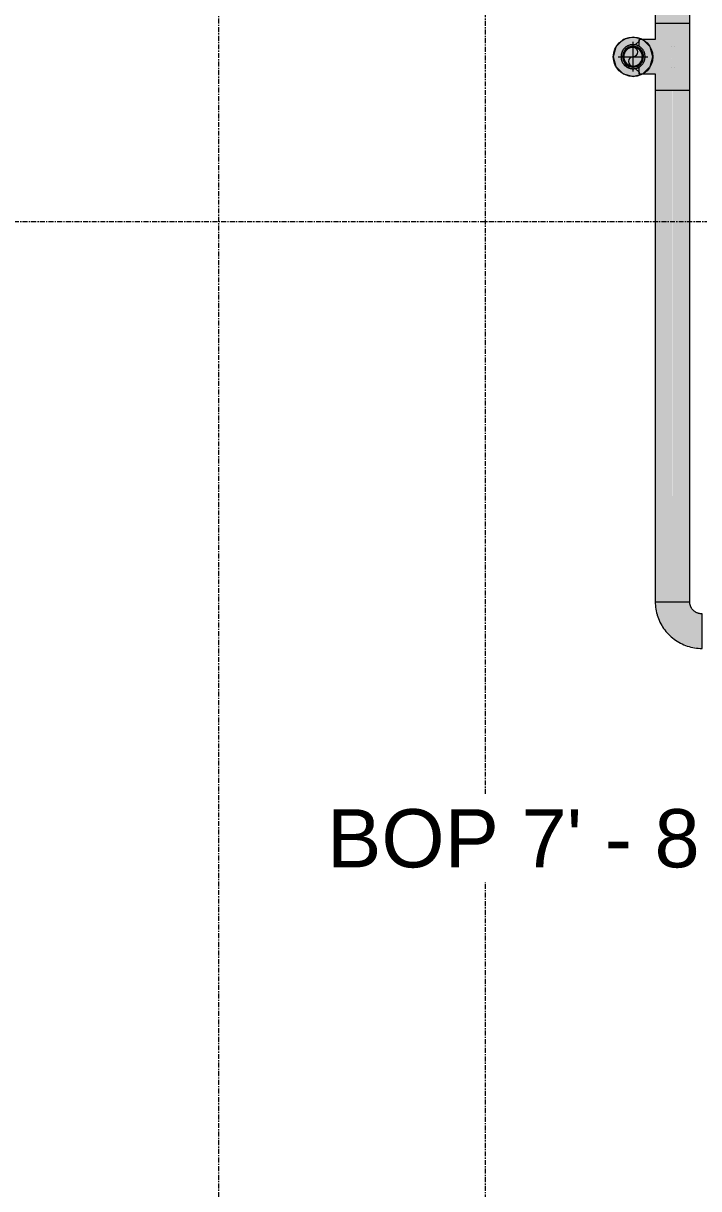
# Model space of a CAD drawing. Header units: inches. Extents: x -3679 to 241, y -496 to 1784.
# Drawn here: x -3101.8 to -3033.3, y 865 to 983.1 of the extents above; entities that cross this region are included whole.
import ezdxf

# ---------------------------------------------------------------- set-up
doc = ezdxf.new("R2010")
doc.units = ezdxf.units.IN
doc.header["$MEASUREMENT"] = 0
doc.linetypes.add('Grid Line', pattern=[0.875, 0.5, -0.125, 0.125, -0.125])
for name, color, linetype, lineweight in [('A-ANNO-NOTE', 250, 'Continuous', 9), ('G-ANNO-DIMS', 251, 'Continuous', 9), ('P-PIPE', 1, 'Continuous', 9), ('P-PIPE-CNTR', 1, 'Continuous', 9), ('S-GRID', 8, 'Continuous', 9)]:
    doc.layers.add(name, color=color, linetype=linetype, lineweight=lineweight)
doc.styles.add('Arial_1', font='arial.ttf', dxfattribs={"height": 5.901198})

# ---------------------------------------------------------------- blocks, each defined once
blk = doc.blocks.new('Victaulic-VicPress316-Elbow 90-45deg Style P568_P571 - Standard-1109613-LOWER PARKING')
at = {"layer": 'P-PIPE'}
for points in [[(-3041.06, 979.74), (-3040.86, 980.37), (-3040.33, 980.75), (-3039.67, 980.75), (-3039.14, 980.37), (-3038.94, 979.74), (-3038.78, 979.74), (-3038.8, 979.98), (-3038.87, 980.21), (-3039.17, 980.63), (-3039.37, 980.79), (-3039.67, 980.91), (-3040, 980.97), (-3040.36, 980.9), (-3040.63, 980.79), (-3040.86, 980.59), (-3041.13, 980.21), (-3041.14, 979.74)], [(-3040, 978.52), (-3039.66, 978.58), (-3039.37, 978.7), (-3039.14, 978.89), (-3038.87, 979.27), (-3038.79, 979.57), (-3038.78, 979.74), (-3038.94, 979.74), (-3039.14, 979.12), (-3039.69, 978.74), (-3040.33, 978.74), (-3040.86, 979.12), (-3041.06, 979.74), (-3041.22, 979.74), (-3041.2, 979.5), (-3041.13, 979.27), (-3040.83, 978.85), (-3040.63, 978.7), (-3040.33, 978.57)], [(-3041.06, 979.74), (-3040.95, 979.74), (-3040.91, 980.01), (-3040.82, 980.22), (-3040.67, 980.41), (-3040.48, 980.57), (-3040.25, 980.66), (-3040, 980.69), (-3039.71, 980.65), (-3039.69, 980.63), (-3039.53, 980.57), (-3039.33, 980.41), (-3039.18, 980.22), (-3039.08, 979.99), (-3039.05, 979.74), (-3038.94, 979.74), (-3039.14, 980.37), (-3039.69, 980.75), (-3040.33, 980.75), (-3040.86, 980.37), (-3041.06, 979.74)], [(-3040.33, 978.74), (-3039.67, 978.74), (-3039.14, 979.12), (-3038.94, 979.74), (-3039.05, 979.74), (-3039.09, 979.48), (-3039.18, 979.27), (-3039.33, 979.07), (-3039.53, 978.92), (-3039.75, 978.83), (-3040, 978.79), (-3040.29, 978.84), (-3040.31, 978.85), (-3040.48, 978.92), (-3040.67, 979.07), (-3040.82, 979.27), (-3040.92, 979.5), (-3040.95, 979.74), (-3041.06, 979.74), (-3040.86, 979.12), (-3040.41, 978.79)]]:
    blk.add_hatch(color=256, dxfattribs=at).paths.add_polyline_path(points, flags=0)
for p, q in [((-3040.05, 980.69), (-3040.01, 980.69)), ((-3039.99, 980.69), (-3039.99, 980.69)), ((-3039.15, 980.17), (-3039.15, 980.17)), ((-3036.15, 980.8), (-3036.15, 980.8)), ((-3035.83, 980.8), (-3035.83, 980.8)), ((-3040.85, 979.32), (-3040.85, 979.32)), ((-3036.15, 978.68), (-3036.15, 978.69)), ((-3035.83, 978.68), (-3035.83, 978.69))]:
    blk.add_line(p, q, dxfattribs=at)
at = {"layer": 'P-PIPE', "flags": 128}
for points in [[(-3038.78, 979.74), (-3038.78, 979.79), (-3038.78, 979.84), (-3038.79, 979.89), (-3038.79, 979.94), (-3038.8, 979.99), (-3038.81, 980.03), (-3038.82, 980.08), (-3038.84, 980.13), (-3038.85, 980.17), (-3038.87, 980.22), (-3038.89, 980.26), (-3038.91, 980.31), (-3038.94, 980.35), (-3038.96, 980.39), (-3038.99, 980.43), (-3039.02, 980.47), (-3039.05, 980.51), (-3039.08, 980.55), (-3039.11, 980.59), (-3039.15, 980.62), (-3039.18, 980.65), (-3039.22, 980.69), (-3039.26, 980.72), (-3039.3, 980.74), (-3039.34, 980.77), (-3039.38, 980.8), (-3039.42, 980.82), (-3039.47, 980.84), (-3039.51, 980.86), (-3039.56, 980.88), (-3039.6, 980.9), (-3039.65, 980.91), (-3039.7, 980.93), (-3039.74, 980.94), (-3039.79, 980.95), (-3039.84, 980.96), (-3039.89, 980.96), (-3039.94, 980.96), (-3039.99, 980.97), (-3040.04, 980.97), (-3040.08, 980.96), (-3040.13, 980.96), (-3040.18, 980.95), (-3040.23, 980.94), (-3040.28, 980.93), (-3040.33, 980.92), (-3040.37, 980.91), (-3040.42, 980.89), (-3040.46, 980.87), (-3040.51, 980.86), (-3040.55, 980.83), (-3040.6, 980.81), (-3040.64, 980.79), (-3040.68, 980.76), (-3040.72, 980.73), (-3040.76, 980.7), (-3040.8, 980.67), (-3040.83, 980.64), (-3040.87, 980.6), (-3040.9, 980.57), (-3040.93, 980.53), (-3040.97, 980.49), (-3040.99, 980.46), (-3041.02, 980.41), (-3041.05, 980.37), (-3041.07, 980.33), (-3041.1, 980.29), (-3041.12, 980.24), (-3041.14, 980.2), (-3041.15, 980.15), (-3041.17, 980.11), (-3041.18, 980.06), (-3041.19, 980.01), (-3041.2, 979.96), (-3041.21, 979.92), (-3041.22, 979.87), (-3041.22, 979.82), (-3041.22, 979.77), (-3041.22, 979.74)], [(-3041.22, 979.74), (-3041.22, 979.69), (-3041.22, 979.64), (-3041.21, 979.6), (-3041.21, 979.55), (-3041.2, 979.5), (-3041.19, 979.45), (-3041.18, 979.4), (-3041.16, 979.36), (-3041.15, 979.31), (-3041.13, 979.27), (-3041.11, 979.22), (-3041.09, 979.18), (-3041.06, 979.13), (-3041.04, 979.09), (-3041.01, 979.05), (-3040.98, 979.01), (-3040.95, 978.97), (-3040.92, 978.94), (-3040.89, 978.9), (-3040.85, 978.87), (-3040.82, 978.83), (-3040.78, 978.8), (-3040.74, 978.77), (-3040.7, 978.74), (-3040.66, 978.71), (-3040.62, 978.69), (-3040.58, 978.66), (-3040.53, 978.64), (-3040.49, 978.62), (-3040.44, 978.6), (-3040.4, 978.59), (-3040.35, 978.57), (-3040.3, 978.56), (-3040.26, 978.55), (-3040.21, 978.54), (-3040.16, 978.53), (-3040.11, 978.52), (-3040.06, 978.52), (-3040.01, 978.52), (-3039.96, 978.52), (-3039.92, 978.52), (-3039.87, 978.53), (-3039.82, 978.53), (-3039.77, 978.54), (-3039.72, 978.55), (-3039.67, 978.56), (-3039.63, 978.58), (-3039.58, 978.59), (-3039.54, 978.61), (-3039.49, 978.63), (-3039.45, 978.65), (-3039.4, 978.67), (-3039.36, 978.7), (-3039.32, 978.73), (-3039.28, 978.75), (-3039.24, 978.78), (-3039.2, 978.81), (-3039.17, 978.85), (-3039.13, 978.88), (-3039.1, 978.92), (-3039.07, 978.95), (-3039.03, 978.99), (-3039.01, 979.03), (-3038.98, 979.07), (-3038.95, 979.11), (-3038.93, 979.15), (-3038.9, 979.2), (-3038.88, 979.24), (-3038.86, 979.29), (-3038.85, 979.33), (-3038.83, 979.38), (-3038.82, 979.43), (-3038.81, 979.47), (-3038.8, 979.52), (-3038.79, 979.57), (-3038.78, 979.62), (-3038.78, 979.67), (-3038.78, 979.72), (-3038.78, 979.74)], [(-3036.15, 980.8), (-3036.15, 980.8), (-3036.15, 980.8)], [(-3035.83, 980.8), (-3035.83, 980.8), (-3035.83, 980.8), (-3035.83, 980.8)], [(-3040, 978.79), (-3040, 978.79), (-3040, 978.79)], [(-3036.15, 978.69), (-3036.15, 978.69), (-3036.15, 978.68), (-3036.15, 978.68)], [(-3035.83, 978.69), (-3035.83, 978.68), (-3035.83, 978.68)]]:
    blk.add_lwpolyline(points, dxfattribs=at)
at = {"layer": 'P-PIPE'}
for radius, start, end in [(1.06, 0.0004, 180.0004), (1.06, 180.0004, 0.0004), (1.06, 180.0004, 216.0004), (0.95, 142.3255, 145.4253), (0.95, 108.0004, 109.3425), (0.95, 70.8393, 72.0004), (0.95, 31.5315, 37.6657), (0.95, 25.0619, 28.2165), (1.06, 0.0004, 36.0004), (0.95, 205.0097, 208.2738), (0.95, 211.4298, 217.7036), (0.95, 250.606, 252.0004), (0.95, 288.0004, 289.1606), (0.95, 322.3066, 325.4414)]:
    blk.add_arc((-3040, 979.74), radius, start, end, dxfattribs=at)
blk = doc.blocks.new('Elbow - Welded - Generic - Standard-1264980-LOWER PARKING')
at = {"layer": 'P-PIPE'}
for points in [[(-3033.01, 919.74), (-3033.01, 922.73), (-3033.01, 923.24), (-3033.63, 923.41), (-3034.09, 923.86), (-3034.25, 924.48), (-3035.13, 924.48), (-3037.75, 924.48), (-3037.52, 923.02), (-3036.85, 921.7), (-3035.77, 920.63), (-3034.48, 919.97), (-3033.38, 919.8)], [(-3036.85, 921.7), (-3037.19, 922.36), (-3037.01, 921.97), (-3036.93, 921.84)]]:
    blk.add_hatch(color=256, dxfattribs=at).paths.add_polyline_path(points, flags=0)
at = {"layer": 'P-PIPE', "flags": 128}
for points in [[(-3037.75, 924.48), (-3037.75, 924.29), (-3037.74, 924.11), (-3037.72, 923.92), (-3037.69, 923.73), (-3037.66, 923.54), (-3037.62, 923.36), (-3037.57, 923.17), (-3037.56, 923.12)], [(-3034.2, 924.13), (-3034.22, 924.18), (-3034.23, 924.22), (-3034.24, 924.27), (-3034.24, 924.32), (-3034.25, 924.37), (-3034.25, 924.42), (-3034.25, 924.47), (-3034.25, 924.48)], [(-3033.01, 923.24), (-3033.06, 923.24), (-3033.11, 923.25), (-3033.16, 923.25), (-3033.21, 923.26), (-3033.26, 923.27), (-3033.31, 923.28), (-3033.36, 923.29), (-3033.4, 923.31), (-3033.45, 923.32), (-3033.5, 923.34), (-3033.54, 923.36), (-3033.59, 923.38), (-3033.63, 923.41), (-3033.67, 923.43), (-3033.71, 923.46), (-3033.75, 923.49), (-3033.79, 923.52), (-3033.83, 923.55), (-3033.87, 923.58), (-3033.9, 923.62), (-3033.94, 923.66), (-3033.97, 923.69), (-3034, 923.73), (-3034.03, 923.77), (-3034.06, 923.81), (-3034.08, 923.86), (-3034.11, 923.9), (-3034.13, 923.94), (-3034.15, 923.99), (-3034.17, 924.03), (-3034.19, 924.08), (-3034.2, 924.13)], [(-3037.56, 923.12), (-3037.5, 922.94), (-3037.43, 922.76), (-3037.36, 922.59), (-3037.28, 922.42), (-3037.19, 922.25), (-3037.1, 922.08), (-3037, 921.92), (-3036.9, 921.76), (-3036.78, 921.61), (-3036.67, 921.46), (-3036.54, 921.32), (-3036.41, 921.18), (-3036.28, 921.05), (-3036.14, 920.92), (-3035.99, 920.8), (-3035.84, 920.68), (-3035.69, 920.57), (-3035.53, 920.47), (-3035.37, 920.37), (-3035.2, 920.28), (-3035.03, 920.19), (-3034.86, 920.12), (-3034.68, 920.05), (-3034.5, 919.98), (-3034.32, 919.93), (-3034.14, 919.88), (-3033.95, 919.84), (-3033.77, 919.8), (-3033.58, 919.78), (-3033.39, 919.76), (-3033.2, 919.75), (-3033.01, 919.74)]]:
    blk.add_lwpolyline(points, dxfattribs=at)
at = {"layer": 'P-PIPE'}
for centre, major_axis, ratio, start_param, end_param in [((-3036, 924.48), (-1.75, 0), 0.002092, 0.000627, 0.261184), ((-3036, 924.48), (1.75, 0), 0.002092, 3.404019, 3.664998), ((-3036, 924.48), (1.75, 0), 0.002092, 3.665818, 3.926888), ((-3036, 924.48), (1.75, 0), 0.002092, 3.927618, 4.188731), ((-3036, 924.48), (1.75, 0), 0.002092, 4.189417, 4.450559), ((-3036, 924.48), (1.75, 0), 0.002092, 4.451217, 4.712382), ((-3036, 924.48), (1.75, 0), 0.002092, 4.713016, 4.974203), ((-3036, 924.48), (1.75, 0), 0.002092, 4.974815, 5.236025), ((-3036, 924.48), (1.75, 0), 0.002092, 5.236615, 5.497854), ((-3036, 924.48), (1.75, 0), 0.002092, 5.498414, 5.759697), ((-3036, 924.48), (1.75, 0), 0.002092, 5.760214, 6.021588), ((-3036, 924.48), (1.75, 0), 0.002092, 6.022013, 6.283185), ((-3033.01, 921.49), (0, 1.75), 0.000627, 6.151234, 6.281093), ((-3033.01, 921.49), (0, 1.75), 0.000627, 5.760227, 6.019294), ((-3033.01, 921.49), (0, 1.75), 0.000627, 5.498128, 5.757495), ((-3033.01, 921.49), (0, 1.75), 0.000627, 5.236184, 5.495695), ((-3033.01, 921.49), (0, 1.75), 0.000627, 4.974289, 5.233896), ((-3033.01, 921.49), (0, 1.75), 0.000627, 4.712412, 4.972096), ((-3033.01, 921.49), (0, 1.75), 0.000627, 4.450542, 4.710297), ((-3033.01, 921.49), (0, 1.75), 0.000627, 4.188665, 4.448498), ((-3033.01, 921.49), (0, 1.75), 0.000627, 3.92677, 4.186698), ((-3033.01, 921.49), (0, 1.75), 0.000627, 3.664824, 3.924899), ((-3033.01, 921.49), (0, 1.75), 0.000627, 3.402721, 3.663099), ((-3033.01, 921.49), (0, 1.75), 0.000627, 3.141593, 3.4013)]:
    blk.add_ellipse(centre, major_axis=major_axis, ratio=ratio, start_param=start_param, end_param=end_param, dxfattribs=at)

msp = doc.modelspace()

# ---------------------------------------------------------------- hatches: boundary and pattern name
at = {"layer": 'A-ANNO-NOTE'}
msp.add_hatch(color=256, dxfattribs=at).paths.add_polyline_path([(-3040, 977.74), (-3039, 978.01), (-3038.27, 978.74), (-3038, 979.74), (-3038.27, 980.74), (-3039, 981.47), (-3040, 981.74), (-3041, 981.47), (-3041.73, 980.74), (-3042, 979.74), (-3041.73, 978.74), (-3041, 978.01), (-3040.74, 977.94)], flags=0)
h = msp.add_hatch(color=256, dxfattribs=at)
edge = h.paths.add_edge_path(flags=0)
edge.add_arc((-3040, 979.74), 2, 0, 360)
at = {"layer": 'P-PIPE'}
for points in [[(-3036, 983.12), (-3036, 1128.75), (-3037.75, 1128.75), (-3037.75, 983.13), (-3036.66, 983.13), (-3036.23, 983.12)], [(-3036, 983.12), (-3034.25, 983.13), (-3034.25, 1128.75), (-3035.13, 1128.75), (-3036, 1128.75), (-3036, 984.87)], [(-3035.99, 976.35), (-3034.25, 976.36), (-3034.25, 983.13), (-3035.13, 983.13), (-3037.75, 983.13), (-3037.75, 981.49), (-3037.12, 980.87), (-3035.99, 979.74), (-3037.75, 977.99), (-3037.75, 976.36), (-3036.66, 976.35), (-3036, 976.35)], [(-3040, 978.79), (-3039.75, 978.83), (-3039.53, 978.92), (-3039.33, 979.07), (-3039.18, 979.27), (-3039.08, 979.5), (-3039.05, 979.74), (-3039.08, 979.99), (-3039.18, 980.22), (-3039.33, 980.41), (-3039.53, 980.57), (-3039.75, 980.66), (-3040, 980.69), (-3040.25, 980.66), (-3040.48, 980.57), (-3040.67, 980.41), (-3040.82, 980.22), (-3040.92, 979.99), (-3040.95, 979.74), (-3040.92, 979.5), (-3040.82, 979.27), (-3040.67, 979.07), (-3040.48, 978.92), (-3040.25, 978.83)]]:
    msp.add_hatch(color=256, dxfattribs=at).paths.add_polyline_path(points, flags=0)
h = msp.add_hatch(color=256, dxfattribs=at)
h.paths.add_polyline_path([(-3039.39, 978.18), (-3039.38, 978.69), (-3039.71, 978.57), (-3039.78, 978.55), (-3039.44, 978.23)], flags=0)
h.paths.add_polyline_path([(-3039.38, 980.8), (-3039.39, 981.3), (-3039.78, 980.93), (-3039.61, 980.89), (-3039.38, 980.8)], flags=0)
h = msp.add_hatch(color=256, dxfattribs=at)
h.paths.add_polyline_path([(-3037.75, 977.99), (-3037.37, 978.37), (-3035.99, 979.74), (-3037.75, 981.49), (-3039.39, 981.49), (-3039.38, 981.26), (-3039.37, 980.79), (-3039.14, 980.59), (-3038.87, 980.21), (-3038.8, 979.98), (-3038.78, 979.68), (-3038.81, 979.47), (-3038.88, 979.26), (-3039.17, 978.85), (-3039.38, 978.68), (-3039.39, 977.99), (-3037.86, 977.99)], flags=0)
h.paths.add_polyline_path([(-3039.22, 980.28), (-3039.25, 980.31), (-3039.23, 980.29)], flags=0)
h = msp.add_hatch(color=256, dxfattribs=at)
h.paths.add_polyline_path([(-3036.45, 976.35), (-3036.45, 976.35), (-3036.45, 974.27)], flags=0)
h.paths.add_polyline_path([(-3036, 924.48), (-3036.01, 976.35), (-3037.75, 976.36), (-3037.75, 924.48), (-3036.88, 924.48), (-3036.46, 924.48)], flags=0)
h = msp.add_hatch(color=256, dxfattribs=at)
h.paths.add_polyline_path([(-3035.13, 976.35), (-3035.13, 976.35), (-3035.15, 974.27)], flags=0)
h.paths.add_polyline_path([(-3036, 924.48), (-3034.25, 924.48), (-3034.25, 976.36), (-3035.13, 976.35), (-3036, 976.35), (-3036, 931.87)], flags=0)

# ---------------------------------------------------------------- linework, layer by layer
at = {"layer": 'A-ANNO-NOTE'}
for p, q in [((-3041, 981.47), (-3041.73, 980.74)), ((-3040, 981.74), (-3041, 981.47)), ((-3039, 981.47), (-3040, 981.74)), ((-3038.27, 980.74), (-3039, 981.47)), ((-3041.73, 980.74), (-3042, 979.74)), ((-3042, 979.74), (-3041.73, 978.74)), ((-3038, 979.74), (-3038.27, 980.74)), ((-3038.27, 978.74), (-3038, 979.74)), ((-3041.73, 978.74), (-3041, 978.01)), ((-3039, 978.01), (-3038.27, 978.74)), ((-3041, 978.01), (-3040.74, 977.94)), ((-3040.74, 977.94), (-3040, 977.74)), ((-3040, 977.74), (-3039, 978.01))]:
    msp.add_line(p, q, dxfattribs=at)
msp.add_circle((-3040, 979.74), 2, dxfattribs=at)
at = {"layer": 'P-PIPE'}
for p, q in [((-3037.75, 1128.75), (-3037.75, 983.13)), ((-3034.25, 983.13), (-3034.25, 1128.75)), ((-3037.75, 983.13), (-3037.75, 981.49)), ((-3034.25, 976.36), (-3034.25, 983.13)), ((-3039.39, 981.31), (-3039.78, 980.93)), ((-3037.75, 981.49), (-3039.39, 981.49)), ((-3039.39, 978.18), (-3039.78, 978.55)), ((-3039.39, 977.99), (-3037.75, 977.99)), ((-3037.75, 977.99), (-3037.75, 976.36)), ((-3037.75, 976.36), (-3037.75, 924.48)), ((-3034.25, 924.48), (-3034.25, 976.36))]:
    msp.add_line(p, q, dxfattribs=at)
for centre, radius, start, end in [((-3040, 979.74), 0.95, 0, 180), ((-3040, 979.74), 0.95, 180, 0), ((-3040, 979.27), 0.475, 90, 270), ((-3040, 980.22), 0.475, 270, 90)]:
    msp.add_arc(centre, radius, start, end, dxfattribs=at)
for centre, major_axis, ratio, start_param, end_param in [((-3036, 983.13), (1.75, 0), 0.002092, 3.148607, 3.27602), ((-3036, 983.13), (1.75, 0), 0.002092, 3.275979, 3.403392), ((-3036, 983.13), (1.75, 0), 0.002092, 3.410406, 3.537819), ((-3036, 983.13), (1.75, 0), 0.002092, 3.537779, 3.665191), ((-3036, 983.13), (1.75, 0), 0.002092, 3.672206, 3.799618), ((-3036, 983.13), (1.75, 0), 0.002092, 3.799578, 3.926991), ((-3036, 983.13), (1.75, 0), 0.002092, 3.934005, 4.061418), ((-3036, 983.13), (1.75, 0), 0.002092, 4.064424, 4.18879), ((-3036, 983.13), (1.75, 0), 0.002092, 4.195397, 4.45059), ((-3036, 983.13), (1.75, 0), 0.002092, 4.195804, 4.450264), ((-3036, 983.13), (1.75, 0), 0.002092, 4.457449, 4.712389), ((-3036, 983.13), (1.75, 0), 0.002092, 4.457604, 4.712315), ((-3036, 983.13), (1.75, 0), 0.002092, 4.719484, 4.974188), ((-3036, 983.13), (-1.75, 0), 0.002092, 1.577811, 1.832757), ((-3036, 983.13), (1.75, 0), 0.002092, 4.981536, 5.235988), ((-3036, 983.13), (1.75, 0), 0.002092, 4.981203, 5.236402), ((-3036, 983.13), (1.75, 0), 0.002092, 5.243002, 5.370415), ((-3036, 983.13), (1.75, 0), 0.002092, 5.370375, 5.497787), ((-3036, 983.13), (1.75, 0), 0.002092, 5.504801, 5.632214), ((-3036, 983.13), (1.75, 0), 0.002092, 5.632174, 5.759587), ((-3036, 983.13), (1.75, 0), 0.002092, 5.766601, 5.894013), ((-3036, 983.13), (1.75, 0), 0.002092, 5.893973, 6.021386), ((-3036, 983.13), (1.75, 0), 0.002092, 6.0284, 6.283185), ((-3036, 983.13), (1.75, 0), 0.002092, 6.155773, 6.283185), ((-3039.39, 979.74), (0, 1.75), 0.007014, 0, 0.461476), ((-3039.39, 979.74), (0, 1.75), 0.007014, 5.362207, 6.281093), ((-3039.39, 979.74), (0, 1.75), 0.007014, 3.141593, 4.061317), ((-3039.39, 979.74), (0, 1.75), 0.007014, 2.680864, 3.139501), ((-3036, 976.36), (1.75, 0), 0.002092, 3.148607, 3.27602), ((-3036, 976.36), (1.75, 0), 0.002092, 3.275979, 3.403392), ((-3036, 976.36), (1.75, 0), 0.002092, 3.410406, 3.537819), ((-3036, 976.36), (1.75, 0), 0.002092, 3.537779, 3.665191), ((-3036, 976.36), (1.75, 0), 0.002092, 3.672206, 3.799618), ((-3036, 976.36), (1.75, 0), 0.002092, 3.799578, 3.926991), ((-3036, 976.36), (1.75, 0), 0.002092, 3.934005, 4.061418), ((-3036, 976.36), (1.75, 0), 0.002092, 4.064424, 4.18879), ((-3036, 976.36), (1.75, 0), 0.002092, 4.195804, 4.450264), ((-3036, 976.36), (1.75, 0), 0.002092, 4.195397, 4.45059), ((-3036, 976.36), (1.75, 0), 0.002092, 4.457604, 4.712315), ((-3036, 976.36), (1.75, 0), 0.002092, 4.457449, 4.712389), ((-3036, 976.36), (1.75, 0), 0.002092, 4.719403, 4.974349), ((-3036, 976.36), (1.75, 0), 0.002092, 4.719484, 4.974188), ((-3036, 976.36), (1.75, 0), 0.002092, 4.981203, 5.236402), ((-3036, 976.36), (1.75, 0), 0.002092, 4.981536, 5.235988), ((-3036, 976.36), (1.75, 0), 0.002092, 5.243002, 5.370415), ((-3036, 976.36), (1.75, 0), 0.002092, 5.370375, 5.497787), ((-3036, 976.36), (1.75, 0), 0.002092, 5.504801, 5.632214), ((-3036, 976.36), (1.75, 0), 0.002092, 5.632174, 5.759587), ((-3036, 976.36), (1.75, 0), 0.002092, 5.766601, 5.894013), ((-3036, 976.36), (1.75, 0), 0.002092, 5.893973, 6.021386), ((-3036, 976.36), (1.75, 0), 0.002092, 6.0284, 6.283185), ((-3036, 976.36), (1.75, 0), 0.002092, 6.155773, 6.283185), ((-3036, 924.48), (1.75, 0), 0.002092, 3.141593, 3.403392), ((-3036, 924.48), (1.75, 0), 0.002092, 3.403818, 3.665191), ((-3036, 924.48), (1.75, 0), 0.002092, 3.665708, 3.926991), ((-3036, 924.48), (1.75, 0), 0.002092, 3.927551, 4.18879), ((-3036, 924.48), (1.75, 0), 0.002092, 4.18938, 4.45059), ((-3036, 924.48), (1.75, 0), 0.002092, 4.451202, 4.712389), ((-3036, 924.48), (1.75, 0), 0.002092, 4.713023, 4.974188), ((-3036, 924.48), (1.75, 0), 0.002092, 4.974846, 5.235988), ((-3036, 924.48), (1.75, 0), 0.002092, 5.236674, 5.497787), ((-3036, 924.48), (1.75, 0), 0.002092, 5.498517, 5.759587), ((-3036, 924.48), (1.75, 0), 0.002092, 5.760408, 6.021386), ((-3036, 924.48), (1.75, 0), 0.002092, 6.022631, 6.283185)]:
    msp.add_ellipse(centre, major_axis=major_axis, ratio=ratio, start_param=start_param, end_param=end_param, dxfattribs=at)
at = {"layer": 'P-PIPE-CNTR'}
for p, q in [((-3040, 978.24), (-3040, 981.24)), ((-3041.5, 979.74), (-3038.5, 979.74))]:
    msp.add_line(p, q, dxfattribs=at)
at = {"layer": 'S-GRID', "linetype": 'Grid Line'}
for p, q in [((-3082, -484.26), (-3082, 1771.74)), ((-3055, 1771.74), (-3055, -484.26)), ((228, 963), (-3666.39, 963))]:
    msp.add_line(p, q, dxfattribs=at)

# ---------------------------------------------------------------- block references
at = {"layer": 'P-PIPE'}
for name in ['Victaulic-VicPress316-Elbow 90-45deg Style P568_P571 - Standard-1109613-LOWER PARKING', 'Elbow - Welded - Generic - Standard-1264980-LOWER PARKING']:
    msp.add_blockref(name, (0, 0), dxfattribs=at)

# ---------------------------------------------------------------- next in the draw order: texts
at = {"layer": 'G-ANNO-DIMS', "insert": (-3071.01, 903.44), "char_height": 5.9012, "width": 55.56, "attachment_point": 1, "line_spacing_factor": 0.938532, "style": 'Arial_1', "bg_fill": 3, "box_fill_scale": 1.25, "bg_fill_color": 0, "bg_fill_transparency": 0}
msp.add_mtext('BOP 7\' - 8 1/2"', dxfattribs=at)

doc.saveas('drawing.dxf')
